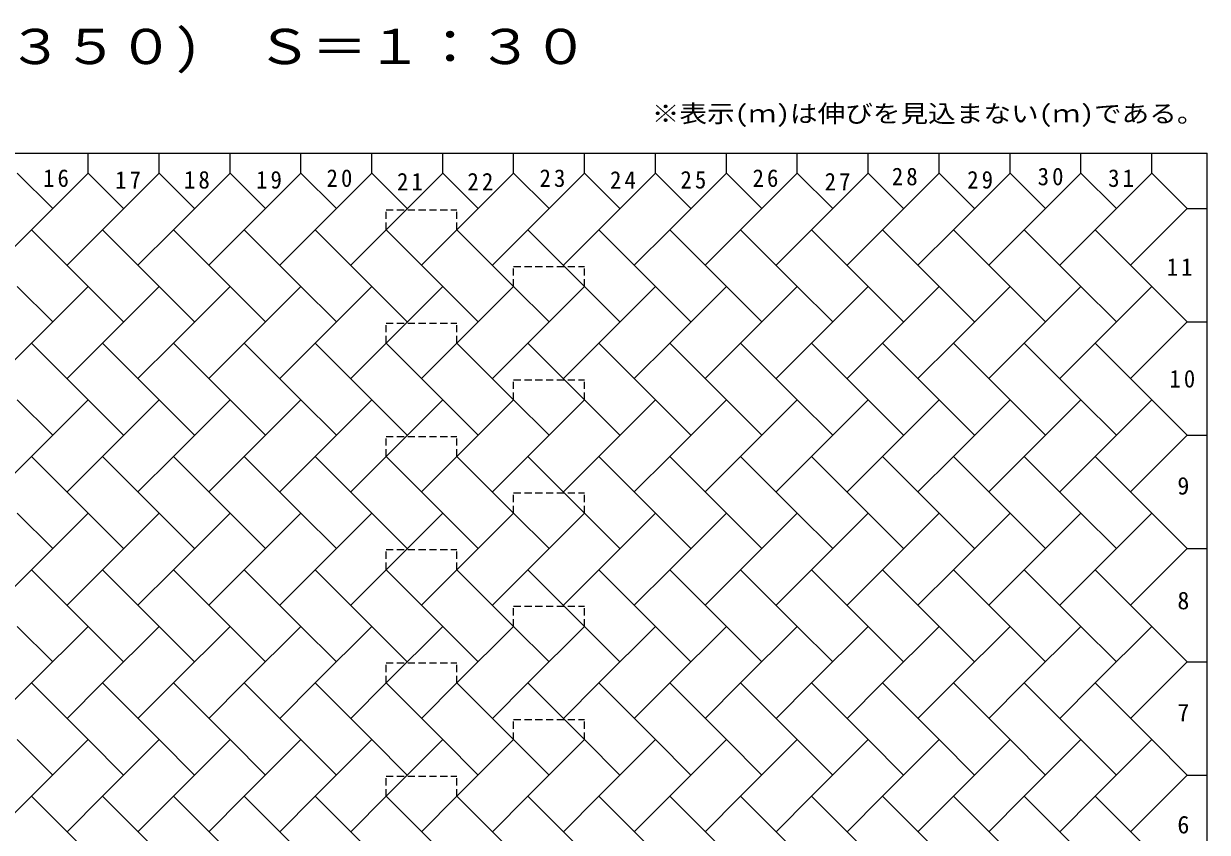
# Model space of a CAD drawing. Units: millimetres, scale not verified. Extents: x -6204 to 5927, y -4282 to 3935.
# Drawn here: x -80 to 5830, y -377 to 3660 of the extents above; entities that cross this region are included whole.
import ezdxf
from ezdxf.enums import TextEntityAlignment as Align

# ---------------------------------------------------------------- set-up
doc = ezdxf.new("R2010")
doc.units = ezdxf.units.MM
doc.header["$LTSCALE"] = 30
doc.linetypes.add('DASHED1', pattern=[1.8, 1.2, -0.6])
doc.layers.add('0-0', color=7, linetype='Continuous')
doc.styles.add('ＭＳ ゴシック', font='')
doc.styles.get('ＭＳ ゴシック').set_extended_font_data('MS Gothic')

msp = doc.modelspace()

# ---------------------------------------------------------------- linework, layer by layer
at = {"layer": '0-0'}
for p, q in [((242.52, 2914.43), (242.52, 3014.43)), ((596.52, 2914.43), (596.52, 3014.43)), ((950.52, 2914.43), (950.52, 3014.43)), ((1304.52, 2914.43), (1304.52, 3014.43)), ((1658.52, 2914.43), (1658.52, 3014.43)), ((2012.52, 2914.43), (2012.52, 3014.43)), ((2366.52, 2914.43), (2366.52, 3014.43)), ((2720.52, 2914.43), (2720.52, 3014.43)), ((3074.52, 2914.43), (3074.52, 3014.43)), ((3428.52, 2914.43), (3428.52, 3014.43)), ((3782.52, 2914.43), (3782.52, 3014.43)), ((4136.52, 2914.43), (4136.52, 3014.43)), ((4490.52, 2914.43), (4490.52, 3014.43)), ((4844.52, 2914.43), (4844.52, 3014.43)), ((5198.52, 2914.43), (5198.52, 3014.43)), ((5552.52, 2914.43), (5552.52, 3014.43)), ((5829.29, -3867.68), (5829.29, 3013.52)), ((-111.48, 2914.43), (65.29, 2737.65)), ((-40.33, 2631.59), (242.52, 2914.43)), ((242.52, 2914.43), (419.29, 2737.65)), ((313.67, 2631.59), (596.52, 2914.43)), ((596.52, 2914.43), (773.29, 2737.65)), ((667.67, 2631.59), (950.52, 2914.43)), ((950.52, 2914.43), (1127.29, 2737.65)), ((1021.67, 2631.59), (1304.52, 2914.43)), ((1304.52, 2914.43), (1481.29, 2737.65)), ((1375.67, 2631.59), (1658.52, 2914.43)), ((1658.52, 2914.43), (1835.29, 2737.65)), ((1729.67, 2631.59), (2012.52, 2914.43)), ((2012.52, 2914.43), (2189.29, 2737.65)), ((2083.67, 2631.59), (2366.52, 2914.43)), ((2366.52, 2914.43), (2543.29, 2737.65)), ((2437.67, 2631.59), (2720.52, 2914.43)), ((2720.52, 2914.43), (2897.29, 2737.65)), ((2791.67, 2631.59), (3074.52, 2914.43)), ((3074.52, 2914.43), (3251.29, 2737.65)), ((3145.67, 2631.59), (3428.52, 2914.43)), ((3428.52, 2914.43), (3605.29, 2737.65)), ((3499.67, 2631.59), (3782.52, 2914.43)), ((3782.52, 2914.43), (3959.29, 2737.65)), ((3853.67, 2631.59), (4136.52, 2914.43)), ((4136.52, 2914.43), (4313.29, 2737.65)), ((4207.67, 2631.59), (4490.52, 2914.43)), ((4490.52, 2914.43), (4667.29, 2737.65)), ((4561.67, 2631.59), (4844.52, 2914.43)), ((4844.52, 2914.43), (5021.29, 2737.65)), ((4915.67, 2631.59), (5198.52, 2914.43)), ((5198.52, 2914.43), (5375.29, 2737.65)), ((5269.67, 2631.59), (5552.52, 2914.43)), ((5552.52, 2914.43), (5729.29, 2737.65)), ((5729.29, 2737.65), (5446.45, 2454.81)), ((5729.29, 2737.65), (5829.29, 2737.65)), ((-40.33, 2631.59), (-217.1, 2454.81)), ((242.52, 2348.75), (-40.33, 2631.59)), ((313.67, 2631.59), (136.9, 2454.81)), ((596.52, 2348.75), (313.67, 2631.59)), ((667.67, 2631.59), (490.9, 2454.81)), ((950.52, 2348.75), (667.67, 2631.59)), ((1021.67, 2631.59), (844.9, 2454.81)), ((1304.52, 2348.75), (1021.67, 2631.59)), ((1375.67, 2631.59), (1198.9, 2454.81)), ((1658.52, 2348.75), (1375.67, 2631.59)), ((1729.67, 2631.59), (1552.9, 2454.81)), ((2012.52, 2348.75), (1729.67, 2631.59)), ((2083.67, 2631.59), (1906.9, 2454.81)), ((2366.52, 2348.75), (2083.67, 2631.59)), ((2437.67, 2631.59), (2260.9, 2454.81)), ((2720.52, 2348.75), (2437.67, 2631.59)), ((2791.67, 2631.59), (2614.9, 2454.81)), ((3074.52, 2348.75), (2791.67, 2631.59)), ((3145.67, 2631.59), (2968.9, 2454.81)), ((3428.52, 2348.75), (3145.67, 2631.59)), ((3499.67, 2631.59), (3322.9, 2454.81)), ((3782.52, 2348.75), (3499.67, 2631.59)), ((3853.67, 2631.59), (3676.9, 2454.81)), ((4136.52, 2348.75), (3853.67, 2631.59)), ((4207.67, 2631.59), (4030.9, 2454.81)), ((4490.52, 2348.75), (4207.67, 2631.59)), ((4561.67, 2631.59), (4384.9, 2454.81)), ((4844.52, 2348.75), (4561.67, 2631.59)), ((4915.67, 2631.59), (4738.9, 2454.81)), ((5198.52, 2348.75), (4915.67, 2631.59)), ((5269.67, 2631.59), (5092.9, 2454.81)), ((5552.52, 2348.75), (5269.67, 2631.59)), ((-111.48, 2348.75), (65.29, 2171.97)), ((-40.33, 2065.9), (242.52, 2348.75)), ((242.52, 2348.75), (419.29, 2171.97)), ((313.67, 2065.9), (596.52, 2348.75)), ((596.52, 2348.75), (773.29, 2171.97)), ((667.67, 2065.9), (950.52, 2348.75)), ((950.52, 2348.75), (1127.29, 2171.97)), ((1021.67, 2065.9), (1304.52, 2348.75)), ((1304.52, 2348.75), (1481.29, 2171.97)), ((1375.67, 2065.9), (1658.52, 2348.75)), ((1658.52, 2348.75), (1835.29, 2171.97)), ((1729.67, 2065.9), (2012.52, 2348.75)), ((2012.52, 2348.75), (2189.29, 2171.97)), ((2083.67, 2065.9), (2366.52, 2348.75)), ((2366.52, 2348.75), (2543.29, 2171.97)), ((2437.67, 2065.9), (2720.52, 2348.75)), ((2720.52, 2348.75), (2897.29, 2171.97)), ((2791.67, 2065.9), (3074.52, 2348.75)), ((3074.52, 2348.75), (3251.29, 2171.97)), ((3145.67, 2065.9), (3428.52, 2348.75)), ((3428.52, 2348.75), (3605.29, 2171.97)), ((3499.67, 2065.9), (3782.52, 2348.75)), ((3782.52, 2348.75), (3959.29, 2171.97)), ((3853.67, 2065.9), (4136.52, 2348.75)), ((4136.52, 2348.75), (4313.29, 2171.97)), ((4207.67, 2065.9), (4490.52, 2348.75)), ((4490.52, 2348.75), (4667.29, 2171.97)), ((4561.67, 2065.9), (4844.52, 2348.75)), ((4844.52, 2348.75), (5021.29, 2171.97)), ((4915.67, 2065.9), (5198.52, 2348.75)), ((5198.52, 2348.75), (5375.29, 2171.97)), ((5269.67, 2065.9), (5552.52, 2348.75)), ((5552.52, 2348.75), (5729.29, 2171.97)), ((5729.29, 2171.97), (5446.45, 1889.13)), ((5729.29, 2171.97), (5829.29, 2171.97)), ((-40.33, 2065.9), (-217.1, 1889.13)), ((242.52, 1783.06), (-40.33, 2065.9)), ((313.67, 2065.9), (136.9, 1889.13)), ((596.52, 1783.06), (313.67, 2065.9)), ((667.67, 2065.9), (490.9, 1889.13)), ((950.52, 1783.06), (667.67, 2065.9)), ((1021.67, 2065.9), (844.9, 1889.13)), ((1304.52, 1783.06), (1021.67, 2065.9)), ((1375.67, 2065.9), (1198.9, 1889.13)), ((1658.52, 1783.06), (1375.67, 2065.9)), ((1729.67, 2065.9), (1552.9, 1889.13)), ((2012.52, 1783.06), (1729.67, 2065.9)), ((2083.67, 2065.9), (1906.9, 1889.13)), ((2366.52, 1783.06), (2083.67, 2065.9)), ((2437.67, 2065.9), (2260.9, 1889.13)), ((2720.52, 1783.06), (2437.67, 2065.9)), ((2791.67, 2065.9), (2614.9, 1889.13)), ((3074.52, 1783.06), (2791.67, 2065.9)), ((3145.67, 2065.9), (2968.9, 1889.13)), ((3428.52, 1783.06), (3145.67, 2065.9)), ((3499.67, 2065.9), (3322.9, 1889.13)), ((3782.52, 1783.06), (3499.67, 2065.9)), ((3853.67, 2065.9), (3676.9, 1889.13)), ((4136.52, 1783.06), (3853.67, 2065.9)), ((4207.67, 2065.9), (4030.9, 1889.13)), ((4490.52, 1783.06), (4207.67, 2065.9)), ((4561.67, 2065.9), (4384.9, 1889.13)), ((4844.52, 1783.06), (4561.67, 2065.9)), ((4915.67, 2065.9), (4738.9, 1889.13)), ((5198.52, 1783.06), (4915.67, 2065.9)), ((5269.67, 2065.9), (5092.9, 1889.13)), ((5552.52, 1783.06), (5269.67, 2065.9)), ((-111.48, 1783.06), (65.29, 1606.28)), ((-40.33, 1500.22), (242.52, 1783.06)), ((242.52, 1783.06), (419.29, 1606.28)), ((313.67, 1500.22), (596.52, 1783.06)), ((596.52, 1783.06), (773.29, 1606.28)), ((667.67, 1500.22), (950.52, 1783.06)), ((950.52, 1783.06), (1127.29, 1606.28)), ((1021.67, 1500.22), (1304.52, 1783.06)), ((1304.52, 1783.06), (1481.29, 1606.28)), ((1375.67, 1500.22), (1658.52, 1783.06)), ((1658.52, 1783.06), (1835.29, 1606.28)), ((1729.67, 1500.22), (2012.52, 1783.06)), ((2012.52, 1783.06), (2189.29, 1606.28)), ((2083.67, 1500.22), (2366.52, 1783.06)), ((2366.52, 1783.06), (2543.29, 1606.28)), ((2437.67, 1500.22), (2720.52, 1783.06)), ((2720.52, 1783.06), (2897.29, 1606.28)), ((2791.67, 1500.22), (3074.52, 1783.06)), ((3074.52, 1783.06), (3251.29, 1606.28)), ((3145.67, 1500.22), (3428.52, 1783.06)), ((3428.52, 1783.06), (3605.29, 1606.28)), ((3499.67, 1500.22), (3782.52, 1783.06)), ((3782.52, 1783.06), (3959.29, 1606.28)), ((3853.67, 1500.22), (4136.52, 1783.06)), ((4136.52, 1783.06), (4313.29, 1606.28)), ((4207.67, 1500.22), (4490.52, 1783.06)), ((4490.52, 1783.06), (4667.29, 1606.28)), ((4561.67, 1500.22), (4844.52, 1783.06)), ((4844.52, 1783.06), (5021.29, 1606.28)), ((4915.67, 1500.22), (5198.52, 1783.06)), ((5198.52, 1783.06), (5375.29, 1606.28)), ((5269.67, 1500.22), (5552.52, 1783.06)), ((5552.52, 1783.06), (5729.29, 1606.28)), ((5729.29, 1606.28), (5446.45, 1323.44)), ((5729.29, 1606.28), (5829.29, 1606.28)), ((-40.33, 1500.22), (-217.1, 1323.44)), ((242.52, 1217.38), (-40.33, 1500.22)), ((313.67, 1500.22), (136.9, 1323.44)), ((596.52, 1217.38), (313.67, 1500.22)), ((667.67, 1500.22), (490.9, 1323.44)), ((950.52, 1217.38), (667.67, 1500.22)), ((1021.67, 1500.22), (844.9, 1323.44)), ((1304.52, 1217.38), (1021.67, 1500.22)), ((1375.67, 1500.22), (1198.9, 1323.44)), ((1658.52, 1217.38), (1375.67, 1500.22)), ((1729.67, 1500.22), (1552.9, 1323.44)), ((2012.52, 1217.38), (1729.67, 1500.22)), ((2083.67, 1500.22), (1906.9, 1323.44)), ((2366.52, 1217.38), (2083.67, 1500.22)), ((2437.67, 1500.22), (2260.9, 1323.44)), ((2720.52, 1217.38), (2437.67, 1500.22)), ((2791.67, 1500.22), (2614.9, 1323.44)), ((3074.52, 1217.38), (2791.67, 1500.22)), ((3145.67, 1500.22), (2968.9, 1323.44)), ((3428.52, 1217.38), (3145.67, 1500.22)), ((3499.67, 1500.22), (3322.9, 1323.44)), ((3782.52, 1217.38), (3499.67, 1500.22)), ((3853.67, 1500.22), (3676.9, 1323.44)), ((4136.52, 1217.38), (3853.67, 1500.22)), ((4207.67, 1500.22), (4030.9, 1323.44)), ((4490.52, 1217.38), (4207.67, 1500.22)), ((4561.67, 1500.22), (4384.9, 1323.44)), ((4844.52, 1217.38), (4561.67, 1500.22)), ((4915.67, 1500.22), (4738.9, 1323.44)), ((5198.52, 1217.38), (4915.67, 1500.22)), ((5269.67, 1500.22), (5092.9, 1323.44)), ((5552.52, 1217.38), (5269.67, 1500.22)), ((-111.48, 1217.38), (65.29, 1040.6)), ((-40.33, 934.53), (242.52, 1217.38)), ((242.52, 1217.38), (419.29, 1040.6)), ((313.67, 934.53), (596.52, 1217.38)), ((596.52, 1217.38), (773.29, 1040.6)), ((667.67, 934.53), (950.52, 1217.38)), ((950.52, 1217.38), (1127.29, 1040.6)), ((1021.67, 934.53), (1304.52, 1217.38)), ((1304.52, 1217.38), (1481.29, 1040.6)), ((1375.67, 934.53), (1658.52, 1217.38)), ((1658.52, 1217.38), (1835.29, 1040.6)), ((1729.67, 934.53), (2012.52, 1217.38)), ((2012.52, 1217.38), (2189.29, 1040.6)), ((2083.67, 934.53), (2366.52, 1217.38)), ((2366.52, 1217.38), (2543.29, 1040.6)), ((2437.67, 934.53), (2720.52, 1217.38)), ((2720.52, 1217.38), (2897.29, 1040.6)), ((2791.67, 934.53), (3074.52, 1217.38)), ((3074.52, 1217.38), (3251.29, 1040.6)), ((3145.67, 934.53), (3428.52, 1217.38)), ((3428.52, 1217.38), (3605.29, 1040.6)), ((3499.67, 934.53), (3782.52, 1217.38)), ((3782.52, 1217.38), (3959.29, 1040.6)), ((3853.67, 934.53), (4136.52, 1217.38)), ((4136.52, 1217.38), (4313.29, 1040.6)), ((4207.67, 934.53), (4490.52, 1217.38)), ((4490.52, 1217.38), (4667.29, 1040.6)), ((4561.67, 934.53), (4844.52, 1217.38)), ((4844.52, 1217.38), (5021.29, 1040.6)), ((4915.67, 934.53), (5198.52, 1217.38)), ((5198.52, 1217.38), (5375.29, 1040.6)), ((5729.29, 1040.6), (5446.45, 757.76)), ((5729.29, 1040.6), (5829.29, 1040.6)), ((-40.33, 934.53), (-217.1, 757.76)), ((242.52, 651.69), (-40.33, 934.53)), ((313.67, 934.53), (136.9, 757.76)), ((596.52, 651.69), (313.67, 934.53)), ((667.67, 934.53), (490.9, 757.76)), ((950.52, 651.69), (667.67, 934.53)), ((1021.67, 934.53), (844.9, 757.76)), ((1304.52, 651.69), (1021.67, 934.53)), ((1375.67, 934.53), (1198.9, 757.76)), ((1658.52, 651.69), (1375.67, 934.53)), ((1729.67, 934.53), (1552.9, 757.76)), ((2012.52, 651.69), (1729.67, 934.53)), ((2083.67, 934.53), (1906.9, 757.76)), ((2366.52, 651.69), (2083.67, 934.53)), ((2437.67, 934.53), (2260.9, 757.76)), ((2720.52, 651.69), (2437.67, 934.53)), ((2791.67, 934.53), (2614.9, 757.76)), ((3074.52, 651.69), (2791.67, 934.53)), ((3145.67, 934.53), (2968.9, 757.76)), ((3428.52, 651.69), (3145.67, 934.53)), ((3499.67, 934.53), (3322.9, 757.76)), ((3782.52, 651.69), (3499.67, 934.53)), ((3853.67, 934.53), (3676.9, 757.76)), ((4136.52, 651.69), (3853.67, 934.53)), ((4207.67, 934.53), (4030.9, 757.76)), ((4490.52, 651.69), (4207.67, 934.53)), ((4561.67, 934.53), (4384.9, 757.76)), ((4844.52, 651.69), (4561.67, 934.53)), ((4915.67, 934.53), (4738.9, 757.76)), ((5198.52, 651.69), (4915.67, 934.53)), ((5269.67, 934.53), (5092.9, 757.76)), ((5552.52, 651.69), (5269.67, 934.53)), ((-111.48, 651.69), (65.29, 474.91)), ((-40.33, 368.85), (242.52, 651.69)), ((242.52, 651.69), (419.29, 474.91)), ((313.67, 368.85), (596.52, 651.69)), ((596.52, 651.69), (773.29, 474.91)), ((667.67, 368.85), (950.52, 651.69)), ((950.52, 651.69), (1127.29, 474.91)), ((1021.67, 368.85), (1304.52, 651.69)), ((1304.52, 651.69), (1481.29, 474.91)), ((1375.67, 368.85), (1658.52, 651.69)), ((1658.52, 651.69), (1835.29, 474.91)), ((1729.67, 368.85), (2012.52, 651.69)), ((2012.52, 651.69), (2189.29, 474.91)), ((2083.67, 368.85), (2366.52, 651.69)), ((2366.52, 651.69), (2543.29, 474.91)), ((2437.67, 368.85), (2720.52, 651.69)), ((2720.52, 651.69), (2897.29, 474.91)), ((2791.67, 368.85), (3074.52, 651.69)), ((3074.52, 651.69), (3251.29, 474.91)), ((3145.67, 368.85), (3428.52, 651.69)), ((3428.52, 651.69), (3605.29, 474.91)), ((3499.67, 368.85), (3782.52, 651.69)), ((3782.52, 651.69), (3959.29, 474.91)), ((3853.67, 368.85), (4136.52, 651.69)), ((4136.52, 651.69), (4313.29, 474.91)), ((4207.67, 368.85), (4490.52, 651.69)), ((4490.52, 651.69), (4667.29, 474.91)), ((4561.67, 368.85), (4844.52, 651.69)), ((4844.52, 651.69), (5021.29, 474.91)), ((4915.67, 368.85), (5198.52, 651.69)), ((5198.52, 651.69), (5375.29, 474.91)), ((5269.67, 368.85), (5552.52, 651.69)), ((5552.52, 651.69), (5729.29, 474.91)), ((5729.29, 474.91), (5446.45, 192.07)), ((5729.29, 474.91), (5829.29, 474.91)), ((-40.33, 368.85), (-217.1, 192.07)), ((242.52, 86), (-40.33, 368.85)), ((313.67, 368.85), (136.9, 192.07)), ((596.52, 86), (313.67, 368.85)), ((667.67, 368.85), (490.9, 192.07)), ((950.52, 86), (667.67, 368.85)), ((1021.67, 368.85), (844.9, 192.07)), ((1304.52, 86), (1021.67, 368.85)), ((1375.67, 368.85), (1198.9, 192.07)), ((1658.52, 86), (1375.67, 368.85)), ((1729.67, 368.85), (1552.9, 192.07)), ((2012.52, 86), (1729.67, 368.85)), ((2083.67, 368.85), (1906.9, 192.07)), ((2366.52, 86), (2083.67, 368.85)), ((2437.67, 368.85), (2260.9, 192.07)), ((2720.52, 86), (2437.67, 368.85)), ((2791.67, 368.85), (2614.9, 192.07)), ((3074.52, 86), (2791.67, 368.85)), ((3145.67, 368.85), (2968.9, 192.07)), ((3428.52, 86), (3145.67, 368.85)), ((3499.67, 368.85), (3322.9, 192.07)), ((3782.52, 86), (3499.67, 368.85)), ((3853.67, 368.85), (3676.9, 192.07)), ((4136.52, 86), (3853.67, 368.85)), ((4207.67, 368.85), (4030.9, 192.07)), ((4490.52, 86), (4207.67, 368.85)), ((4561.67, 368.85), (4384.9, 192.07)), ((4844.52, 86), (4561.67, 368.85)), ((4915.67, 368.85), (4738.9, 192.07)), ((5198.52, 86), (4915.67, 368.85)), ((5269.67, 368.85), (5092.9, 192.07)), ((5552.52, 86), (5269.67, 368.85)), ((-111.48, 86), (65.29, -90.77)), ((-40.33, -196.84), (242.52, 86)), ((242.52, 86), (419.29, -90.77)), ((313.67, -196.84), (596.52, 86)), ((596.52, 86), (773.29, -90.77)), ((667.67, -196.84), (950.52, 86)), ((950.52, 86), (1127.29, -90.77)), ((1021.67, -196.84), (1304.52, 86)), ((1304.52, 86), (1481.29, -90.77)), ((1375.67, -196.84), (1658.52, 86)), ((1658.52, 86), (1835.29, -90.77)), ((1729.67, -196.84), (2012.52, 86)), ((2012.52, 86), (2189.29, -90.77)), ((2083.67, -196.84), (2366.52, 86)), ((2366.52, 86), (2543.29, -90.77)), ((2437.67, -196.84), (2720.52, 86)), ((2720.52, 86), (2897.29, -90.77)), ((2791.67, -196.84), (3074.52, 86)), ((3074.52, 86), (3251.29, -90.77)), ((3145.67, -196.84), (3428.52, 86)), ((3428.52, 86), (3605.29, -90.77)), ((3499.67, -196.84), (3782.52, 86)), ((3782.52, 86), (3959.29, -90.77)), ((3853.67, -196.84), (4136.52, 86)), ((4136.52, 86), (4313.29, -90.77)), ((4207.67, -196.84), (4490.52, 86)), ((4490.52, 86), (4667.29, -90.77)), ((4561.67, -196.84), (4844.52, 86)), ((4844.52, 86), (5021.29, -90.77)), ((4915.67, -196.84), (5198.52, 86)), ((5198.52, 86), (5375.29, -90.77)), ((5269.67, -196.84), (5552.52, 86)), ((5552.52, 86), (5729.29, -90.77)), ((5729.29, -90.77), (5446.45, -373.62)), ((5729.29, -90.77), (5829.29, -90.77)), ((-40.33, -196.84), (-217.1, -373.62)), ((242.52, -479.68), (-40.33, -196.84)), ((313.67, -196.84), (136.9, -373.62)), ((596.52, -479.68), (313.67, -196.84)), ((667.67, -196.84), (490.9, -373.62)), ((950.52, -479.68), (667.67, -196.84)), ((1021.67, -196.84), (844.9, -373.62)), ((1304.52, -479.68), (1021.67, -196.84)), ((1375.67, -196.84), (1198.9, -373.62)), ((1658.52, -479.68), (1375.67, -196.84)), ((1729.67, -196.84), (1552.9, -373.62)), ((2012.52, -479.68), (1729.67, -196.84)), ((2083.67, -196.84), (1906.9, -373.62)), ((2366.52, -479.68), (2083.67, -196.84)), ((2437.67, -196.84), (2260.9, -373.62)), ((2720.52, -479.68), (2437.67, -196.84)), ((2791.67, -196.84), (2614.9, -373.62)), ((3074.52, -479.68), (2791.67, -196.84)), ((3145.67, -196.84), (2968.9, -373.62)), ((3428.52, -479.68), (3145.67, -196.84)), ((3499.67, -196.84), (3322.9, -373.62)), ((3782.52, -479.68), (3499.67, -196.84)), ((3853.67, -196.84), (3676.9, -373.62)), ((4136.52, -479.68), (3853.67, -196.84)), ((4207.67, -196.84), (4030.9, -373.62)), ((4490.52, -479.68), (4207.67, -196.84)), ((4561.67, -196.84), (4384.9, -373.62)), ((4844.52, -479.68), (4561.67, -196.84)), ((4915.67, -196.84), (4738.9, -373.62)), ((5198.52, -479.68), (4915.67, -196.84)), ((5269.67, -196.84), (5092.9, -373.62)), ((5552.52, -479.68), (5269.67, -196.84))]:
    msp.add_line(p, q, dxfattribs=at)
at = {"layer": '0-0', "linetype": 'DASHED1'}
for p, q in [((2083.67, 2631.59), (2083.67, 2731.59)), ((2366.52, 2348.75), (2366.52, 2448.75)), ((2366.52, 2448.75), (2720.52, 2448.75)), ((2720.52, 2348.75), (2720.52, 2448.75)), ((1729.67, 2065.9), (1729.67, 2165.9)), ((1729.67, 2165.9), (2083.67, 2165.9)), ((2083.67, 2065.9), (2083.67, 2165.9)), ((2366.52, 1783.06), (2366.52, 1883.06)), ((2366.52, 1883.06), (2720.52, 1883.06)), ((2720.52, 1783.06), (2720.52, 1883.06)), ((1729.67, 1500.22), (1729.67, 1600.22)), ((1729.67, 1600.22), (2083.67, 1600.22)), ((2083.67, 1500.22), (2083.67, 1600.22)), ((2366.52, 1217.38), (2366.52, 1317.38)), ((2366.52, 1317.38), (2720.52, 1317.38)), ((2720.52, 1217.38), (2720.52, 1317.38)), ((1729.67, 934.53), (1729.67, 1034.53)), ((1729.67, 1034.53), (2083.67, 1034.53)), ((2083.67, 934.53), (2083.67, 1034.53)), ((2366.52, 651.69), (2366.52, 751.69)), ((2366.52, 751.69), (2720.52, 751.69)), ((2720.52, 651.69), (2720.52, 751.69)), ((1729.67, 368.85), (1729.67, 468.85)), ((1729.67, 468.85), (2083.67, 468.85)), ((2083.67, 368.85), (2083.67, 468.85)), ((2366.52, 86), (2366.52, 186)), ((2366.52, 186), (2720.52, 186)), ((2720.52, 86), (2720.52, 186)), ((1729.67, -196.84), (1729.67, -96.84)), ((1729.67, -96.84), (2083.67, -96.84)), ((2083.67, -196.84), (2083.67, -96.84))]:
    msp.add_line(p, q, dxfattribs=at)
at = {"layer": '0-0'}
for points in [[(-5421.06, 3013.52), (5552.52, 3013.52), (5829.52, 3013.52)], [(5269.67, 934.53), (5552.52, 1217.38), (5729.29, 1040.6)]]:
    msp.add_lwpolyline(points, dxfattribs=at)
at = {"layer": '0-0', "linetype": 'DASHED1'}
msp.add_lwpolyline([(1729.67, 2631.59), (1729.67, 2731.59), (2083.67, 2731.59)], dxfattribs=at)

# ---------------------------------------------------------------- texts
at = {"layer": '0-0', "style": 'ＭＳ ゴシック', "width": 1.15}
for s, height, p in [('テンネン２号間知.展開図(４００×２５０×３５０)\u3000Ｓ＝１：３０', 176, (-5678.43, 3405.64)), ('※表示(ｍ)は伸びを見込まない(ｍ)である。', 87.98, (3056.03, 3141.12))]:
    msp.add_text(s, height=height, dxfattribs=at).set_placement(p, align=Align.BOTTOM_LEFT)
at = {"layer": '0-0', "style": 'ＭＳ ゴシック'}
for s, p in [('9', (5679.92, 1283.09)), ('8', (5679.92, 710.36)), ('7', (5679.92, 150.95)), ('6', (5679.92, -408.46))]:
    msp.add_text(s, height=87.98, dxfattribs=at).set_placement(p, align=Align.BOTTOM_LEFT)
at = {"layer": '0-0', "char_height": 87.98, "attachment_point": 7, "style": 'ＭＳ ゴシック'}
for s, insert in [('\\T1.27;\\W0.95;16', (17.06, 2844.08)), ('\\T1.27;\\W0.95;17', (376.99, 2835.9)), ('\\T1.27;\\W0.95;18', (720.56, 2835.9)), ('\\T1.27;\\W0.95;19', (1080.49, 2835.9)), ('\\T1.27;\\W0.95;20', (1432.24, 2844.08)), ('\\T1.27;\\W0.95;21', (1783.99, 2827.72)), ('\\T1.27;\\W0.95;22', (2135.74, 2827.72)), ('\\T1.27;\\W0.95;23', (2495.67, 2844.08)), ('\\T1.27;\\W0.95;24', (2847.42, 2835.9)), ('\\T1.27;\\W0.95;25', (3199.17, 2835.9)), ('\\T1.27;\\W0.95;26', (3559.09, 2844.08)), ('\\T1.27;\\W0.95;27', (3919.02, 2827.72)), ('\\T1.27;\\W0.95;28', (4254.41, 2852.26)), ('\\T1.27;\\W0.95;29', (4630.7, 2835.9)), ('\\T1.27;\\W0.95;30', (4982.45, 2852.26)), ('\\T1.27;\\W0.95;31', (5334.2, 2844.08)), ('\\T1.27;\\W0.95;11', (5626.64, 2401.9)), ('\\T1.27;\\W0.95;10', (5639.96, 1842.49))]:
    msp.add_mtext(s, dxfattribs=dict(at, insert=insert))

doc.saveas('drawing.dxf')
